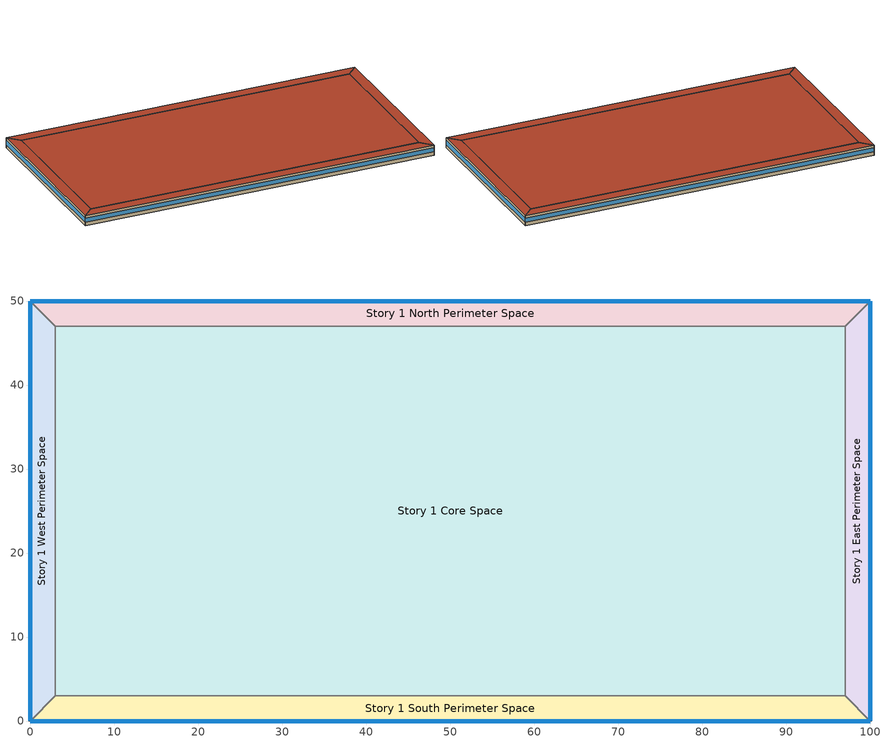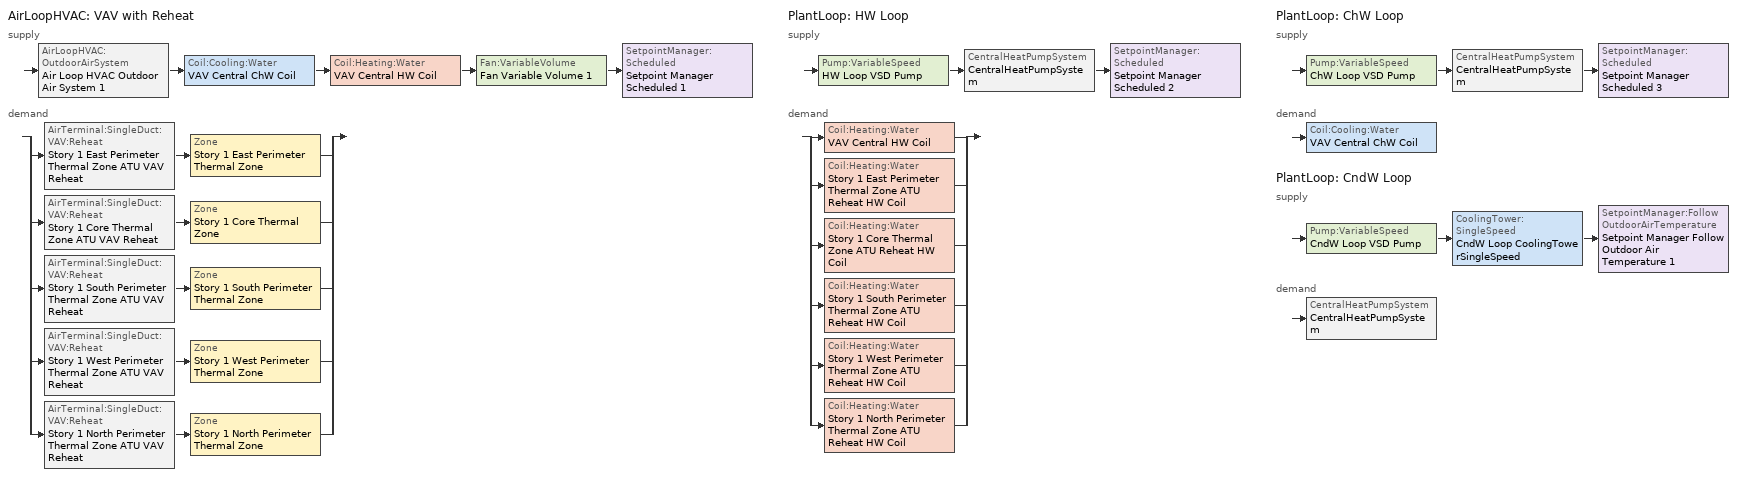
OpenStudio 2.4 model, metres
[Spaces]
Story 1 West Perimeter Space
 floor ground: 0,0 0,50 3,47 3,3 z0
 wall outside: 0,50 0,0 z0:3
 wall to Story 1 North Perimeter Space: 3,47 0,50 z0:3
 wall to Story 1 Core Space: 3,3 3,47 z0:3
 wall to Story 1 South Perimeter Space: 0,0 3,3 z0:3
 window: 0,49.97 0,0.03 z1:2.2
 roof outside: 3,3 3,47 0,50 0,0 z3
Story 1 North Perimeter Space
 floor ground: 0,50 100,50 97,47 3,47 z0
 wall outside: 100,50 0,50 z0:3
 wall to Story 1 East Perimeter Space: 97,47 100,50 z0:3
 wall to Story 1 Core Space: 3,47 97,47 z0:3
 window: 99.97,50 0.03,50 z1:2.2
 roof outside: 3,47 97,47 100,50 0,50 z3
Story 1 East Perimeter Space
 floor ground: 100,50 100,0 97,3 97,47 z0
 wall outside: 100,0 100,50 z0:3
 wall to Story 1 South Perimeter Space: 97,3 100,0 z0:3
 wall to Story 1 Core Space: 97,47 97,3 z0:3
 window: 100,0.03 100,49.97 z1:2.2
 roof outside: 97,47 97,3 100,0 100,50 z3
Story 1 South Perimeter Space
 floor ground: 100,0 0,0 3,3 97,3 z0
 wall outside: 0,0 100,0 z0:3
 wall to Story 1 Core Space: 97,3 3,3 z0:3
 window: 0.03,0 99.97,0 z1:2.2
 roof outside: 97,3 3,3 0,0 100,0 z3
Story 1 Core Space
 floor ground: 3,3 3,47 97,47 97,3 z0
 roof outside: 97,3 97,47 3,47 3,3 z3
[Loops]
AirLoopHVAC 'VAV with Reheat'
 supply: AirLoopHVAC:OutdoorAirSystem 'Air Loop HVAC Outdoor Air System 1' > Coil:Cooling:Water 'VAV Central ChW Coil' > Coil:Heating:Water 'VAV Central HW Coil' > Fan:VariableVolume 'Fan Variable Volume 1' > SetpointManager:Scheduled 'Setpoint Manager Scheduled 1'
 demand: split
  | AirTerminal:SingleDuct:VAV:Reheat 'Story 1 East Perimeter Thermal Zone ATU VAV Reheat' > Zone 'Story 1 East Perimeter Thermal Zone'
  | AirTerminal:SingleDuct:VAV:Reheat 'Story 1 Core Thermal Zone ATU VAV Reheat' > Zone 'Story 1 Core Thermal Zone'
  | AirTerminal:SingleDuct:VAV:Reheat 'Story 1 South Perimeter Thermal Zone ATU VAV Reheat' > Zone 'Story 1 South Perimeter Thermal Zone'
  | AirTerminal:SingleDuct:VAV:Reheat 'Story 1 West Perimeter Thermal Zone ATU VAV Reheat' > Zone 'Story 1 West Perimeter Thermal Zone'
  | AirTerminal:SingleDuct:VAV:Reheat 'Story 1 North Perimeter Thermal Zone ATU VAV Reheat' > Zone 'Story 1 North Perimeter Thermal Zone'
PlantLoop 'HW Loop'
 supply: Pump:VariableSpeed 'HW Loop VSD Pump' > CentralHeatPumpSystem 'CentralHeatPumpSystem' > SetpointManager:Scheduled 'Setpoint Manager Scheduled 2'
 demand: split
  | Coil:Heating:Water 'VAV Central HW Coil'
  | Coil:Heating:Water 'Story 1 East Perimeter Thermal Zone ATU Reheat HW Coil'
  | Coil:Heating:Water 'Story 1 Core Thermal Zone ATU Reheat HW Coil'
  | Coil:Heating:Water 'Story 1 South Perimeter Thermal Zone ATU Reheat HW Coil'
  | Coil:Heating:Water 'Story 1 West Perimeter Thermal Zone ATU Reheat HW Coil'
  | Coil:Heating:Water 'Story 1 North Perimeter Thermal Zone ATU Reheat HW Coil'
PlantLoop 'ChW Loop'
 supply: Pump:VariableSpeed 'ChW Loop VSD Pump' > CentralHeatPumpSystem 'CentralHeatPumpSystem' > SetpointManager:Scheduled 'Setpoint Manager Scheduled 3'
 demand: Coil:Cooling:Water 'VAV Central ChW Coil'
PlantLoop 'CndW Loop'
 supply: Pump:VariableSpeed 'CndW Loop VSD Pump' > CoolingTower:SingleSpeed 'CndW Loop CoolingTowerSingleSpeed' > SetpointManager:FollowOutdoorAirTemperature 'Setpoint Manager Follow Outdoor Air Temperature 1'
 demand: CentralHeatPumpSystem 'CentralHeatPumpSystem'
[Building]
Building 1: Space Type=Baseline Model Space Type; Default Construction Set=ASHRAE_189.1-2009_ClimateZone 4-5 (mdoff)_ConstSet
[SizingPeriod:DesignDay] Barometric Pressure {Pa}=98934; Sky Clearness=0; Rain Indicator=0; Snow Indicator=0; Day of Month=21; Daylight Saving Time Indicator=0; Humidity Indicating Type=Wetbulb; Dry-Bulb Temperature Range Modifier Type=DefaultMultipliers
Name | Maximum Dry-Bulb Temperature {C} | Daily Dry-Bulb Temperature Range {deltaC} | Humidity Indicating Conditions at Maximum Dry-Bulb | Wind Speed {m/s} | Wind Direction {deg} | Month | Day Type | Solar Model Indicator | ASHRAE Taub | ASHRAE Taud
Chicago Ohare Intl Ap Ann Htg 99.6% Condns DB | -20 | 0 | -20 | 4.9 | 270 | 1 | WinterDesignDay | ASHRAEClearSky
Chicago Ohare Intl Ap Ann Clg .4% Condns DB=>MWB | 33.3 | 10.5 | 23.7 | 5.2 | 230 | 7 | SummerDesignDay | ASHRAETau | 0.455 | 2.05
[DefaultConstructionSet]
ASHRAE_189.1-2009_ClimateZone 4-5 (mdoff)_ConstSet: Default Exterior Surface Constructions=ASHRAE_189.1-2009_ClimateZone 4-5 (mdoff)_Exterior_DefSurfCons; Default Interior Surface Constructions=000_Interior_DefSurfCons; Default Ground Contact Surface Constructions=000_Ground_DefSurfCons; Default Exterior SubSurface Constructions=ASHRAE_189.1-2009_ClimateZone 4-5 (mdoff)_Exterior_DefSubCons; Default Interior SubSurface Constructions=000_Interior_DefSubCons; Interior Partition Construction=000_Interior Partition
[DefaultSurfaceConstructions]
Name | Floor Construction | Wall Construction | Roof Ceiling Construction
ASHRAE_189.1-2009_ClimateZone 4-5 (mdoff)_Exterior_DefSurfCons | 000_ExtSlabCarpet_4in_ClimateZone 1-8 | ASHRAE_189.1-2009_ExtWall_SteelFrame_ClimateZone 4-8 | ASHRAE_189.1-2009_ExtRoof_IEAD_ClimateZone 2-5
000_Interior_DefSurfCons | 000_Interior Floor | 000_Interior Wall | 000_Interior Ceiling
000_Ground_DefSurfCons | 000_ExtSlabCarpet_4in_ClimateZone 1-8 | 000_ExtSlabCarpet_4in_ClimateZone 1-8 | 000_ExtSlabCarpet_4in_ClimateZone 1-8
[DefaultSubSurfaceConstructions] Glass Door Construction=000_Exterior Window; Skylight Construction=000_Exterior Window; Tubular Daylight Dome Construction=000_Interior Window; Tubular Daylight Diffuser Construction=000_Interior Window
Name | Fixed Window Construction | Operable Window Construction | Door Construction
ASHRAE_189.1-2009_ClimateZone 4-5 (mdoff)_Exterior_DefSubCons | ASHRAE_189.1-2009_ExtWindow_ClimateZone 4-5 | ASHRAE_189.1-2009_ExtWindow_ClimateZone 4-5 | 000_Exterior Door
000_Interior_DefSubCons | 000_Interior Window | 000_Interior Window | 000_Interior Door
[Construction]
000_Interior Partition; 000_Interior Door: 000_G05 25mm wood
000_ExtSlabCarpet_4in_ClimateZone 1-8: MAT-CC05 4 HW CONCRETE, CP02 CARPET PAD
ASHRAE_189.1-2009_ExtWall_SteelFrame_ClimateZone 4-8: MAT-SHEATH, Wall Insulation [39], 1/2IN Gypsum
ASHRAE_189.1-2009_ExtRoof_IEAD_ClimateZone 2-5: Roof Membrane, Roof Insulation [21], Metal Decking
000_Interior Floor: 000_F16 Acoustic tile, 000_F05 Ceiling air space resistance, 000_M11 100mm lightweight concrete
000_Interior Wall: 000_G01a 19mm gypsum board, 000_F04 Wall air space resistance, 000_G01a 19mm gypsum board
000_Interior Ceiling: 000_M11 100mm lightweight concrete, 000_F05 Ceiling air space resistance, 000_F16 Acoustic tile
ASHRAE_189.1-2009_ExtWindow_ClimateZone 4-5: Theoretical Glass [207]
000_Exterior Door: 000_F08 Metal surface, 000_I01 25mm insulation board
000_Exterior Window: 000_Clear 3mm, 000_Air 13mm, 000_Clear 3mm
000_Interior Window: 000_Clear 3mm
[Material]
Name | Roughness | Thickness | Conductivity | Density | Specific Heat | Thermal Absorptance | Solar Absorptance | Visible Absorptance
000_G05 25mm wood | MediumSmooth | 0.0254 | 0.15 | 608 | 1630
MAT-CC05 4 HW CONCRETE | Rough | 0.1016 | 1.311 | 2240 | 836.8 | 0.9 | 0.7 | 0.7
Wall Insulation [39] | MediumRough | 0.1184 | 0.045 | 265 | 836.8 | 0.9 | 0.7 | 0.7
1/2IN Gypsum | Smooth | 0.0127 | 0.16 | 784.9 | 830 | 0.9 | 0.92 | 0.92
Roof Membrane | VeryRough | 0.0095 | 0.16 | 1121.29 | 1460 | 0.9 | 0.7 | 0.7
Roof Insulation [21] | MediumRough | 0.2105 | 0.049 | 265 | 836.8 | 0.9 | 0.7 | 0.7
Metal Decking | MediumSmooth | 0.0015 | 45.006 | 7680 | 418.4 | 0.9 | 0.7 | 0.3
000_F16 Acoustic tile | MediumSmooth | 0.0191 | 0.06 | 368 | 590
000_M11 100mm lightweight concrete | MediumRough | 0.1016 | 0.53 | 1280 | 840
000_G01a 19mm gypsum board | MediumSmooth | 0.019 | 0.16 | 800 | 1090
000_F08 Metal surface | Smooth | 0.0008 | 45.28 | 7824 | 500
000_I01 25mm insulation board | MediumRough | 0.0254 | 0.03 | 43 | 1210
[Material:NoMass] Thermal Absorptance=0.9; Solar Absorptance=0.7
Name | Roughness | Thermal Resistance | Visible Absorptance
CP02 CARPET PAD | VeryRough | 0.2165 | 0.8
MAT-SHEATH | Rough | 0.3626 | 0.7
[Material:AirGap]
Name | Thermal Resistance
000_F05 Ceiling air space resistance | 0.18
000_F04 Wall air space resistance | 0.15
[WindowMaterial:Glazing] Optical Data Type=SpectralAverage; Thickness=0.003; Infrared Transmittance at Normal Incidence=0
Name | Solar Transmittance at Normal Incidence | Front Side Solar Reflectance at Normal Incidence | Back Side Solar Reflectance at Normal Incidence | Visible Transmittance at Normal Incidence | Front Side Visible Reflectance at Normal Incidence | Back Side Visible Reflectance at Normal Incidence | Front Side Infrared Hemispherical Emissivity | Back Side Infrared Hemispherical Emissivity | Conductivity | Dirt Correction Factor for Solar and Visible Transmittance | Solar Diffusing
Theoretical Glass [207] | 0.3311 | 0.6189 | 0.6189 | 0.44 | 0.51 | 0.51 | 0.9 | 0.9 | 0.0133 | 1 | No
000_Clear 3mm | 0.837 | 0.075 | 0.075 | 0.898 | 0.081 | 0.081 | 0.84 | 0.84 | 0.9
[WindowMaterial:Gas]
000_Air 13mm: Gas Type=Air; Thickness=0.0127
[BuildingStory]
Story 1: Nominal Z Coordinate {m}=0; Nominal Floor to Floor Height {m}=3
[Space] Building Story=Story 1
Name | Thermal Zone
Story 1 West Perimeter Space | Story 1 West Perimeter Thermal Zone
Story 1 North Perimeter Space | Story 1 North Perimeter Thermal Zone
Story 1 East Perimeter Space | Story 1 East Perimeter Thermal Zone
Story 1 South Perimeter Space | Story 1 South Perimeter Thermal Zone
Story 1 Core Space | Story 1 Core Thermal Zone
[ThermalZone] Use Ideal Air Loads=No
Name | Thermostat
Story 1 Core Thermal Zone | Story 1 Core Thermal Zone ThermostatSetpointDualSetpoint
Story 1 West Perimeter Thermal Zone | Story 1 West Perimeter Thermal Zone ThermostatSetpointDualSetpoint
Story 1 North Perimeter Thermal Zone | Story 1 North Perimeter Thermal Zone ThermostatSetpointDualSetpoint
Story 1 South Perimeter Thermal Zone | Story 1 South Perimeter Thermal Zone ThermostatSetpointDualSetpoint
Story 1 East Perimeter Thermal Zone | Story 1 East Perimeter Thermal Zone ThermostatSetpointDualSetpoint
[Sizing:Zone] Zone Cooling Design Supply Air Temperature Input Method=SupplyAirTemperature; Zone Cooling Design Supply Air Temperature {C}=14; Zone Cooling Design Supply Air Temperature Difference {deltaC}=11.11; Zone Heating Design Supply Air Temperature Input Method=SupplyAirTemperature; Zone Heating Design Supply Air Temperature {C}=40; Zone Heating Design Supply Air Temperature Difference {deltaC}=11.11; Zone Cooling Design Supply Air Humidity Ratio {kg-H2O/kg-air}=0.0085; Zone Heating Design Supply Air Humidity Ratio {kg-H2O/kg-air}=0.008; Cooling Design Air Flow Method=DesignDay; Heating Design Air Flow Method=DesignDay; Account for Dedicated Outdoor Air System=No; Dedicated Outdoor Air System Control Strategy=NeutralSupplyAir; Dedicated Outdoor Air Low Setpoint Temperature for Design {C}=autosize; Dedicated Outdoor Air High Setpoint Temperature for Design {C}=autosize
Story 1 Core Thermal Zone; Story 1 West Perimeter Thermal Zone; Story 1 North Perimeter Thermal Zone; Story 1 South Perimeter Thermal Zone; Story 1 East Perimeter Thermal Zone
[Zone equipment]
Story 1 Core Thermal Zone: Story 1 Core Thermal Zone ATU VAV Reheat
Story 1 West Perimeter Thermal Zone: Story 1 West Perimeter Thermal Zone ATU VAV Reheat
Story 1 North Perimeter Thermal Zone: Story 1 North Perimeter Thermal Zone ATU VAV Reheat
Story 1 South Perimeter Thermal Zone: Story 1 South Perimeter Thermal Zone ATU VAV Reheat
Story 1 East Perimeter Thermal Zone: Story 1 East Perimeter Thermal Zone ATU VAV Reheat
[AirLoopHVAC]
VAV with Reheat: Availability Schedule=Always On Discrete; Design Supply Air Flow Rate {m3/s}=AutoSize
[Sizing:System]
VAV with Reheat: Type of Load to Size On=Sensible; Design Outdoor Air Flow Rate {m3/s}=Autosize; Minimum System Air Flow Ratio=0.3; Preheat Design Temperature {C}=7; Preheat Design Humidity Ratio {kg-H2O/kg-Air}=0.008; Precool Design Temperature {C}=12.8; Precool Design Humidity Ratio {kg-H2O/kg-Air}=0.008; Central Cooling Design Supply Air Temperature {C}=12.8; Central Heating Design Supply Air Temperature {C}=12.8; Sizing Option=NonCoincident; 100% Outdoor Air in Cooling=Yes; 100% Outdoor Air in Heating=Yes; Central Cooling Design Supply Air Humidity Ratio {kg-H2O/kg-Air}=0.0085; Central Heating Design Supply Air Humidity Ratio {kg-H2O/kg-Air}=0.008; Cooling Design Air Flow Method=DesignDay; Cooling Design Air Flow Rate {m3/s}=0; Heating Design Air Flow Method=DesignDay; Heating Design Air Flow Rate {m3/s}=0; System Outdoor Air Method=ZoneSum; Zone Maximum Outdoor Air Fraction=1; Cooling Supply Air Flow Rate Per Floor Area {m3/s-m2}=0.00996765; Cooling Fraction of Autosized Cooling Supply Air Flow Rate=1; Cooling Supply Air Flow Rate Per Unit Cooling Capacity {m3/s-W}=3.94755e-05; Heating Supply Air Flow Rate Per Floor Area {m3/s-m2}=0.00996765; Heating Fraction of Autosized Heating Supply Air Flow Rate=1; Heating Fraction of Autosized Cooling Supply Air Flow Rate=1; Heating Supply Air Flow Rate Per Unit Heating Capacity {m3/s-W}=3.15882e-05; Cooling Design Capacity Method=CoolingDesignCapacity; Cooling Design Capacity {W}=autosize; Cooling Design Capacity Per Floor Area {W/m2}=234.7; Fraction of Autosized Cooling Design Capacity=1; Heating Design Capacity Method=HeatingDesignCapacity; Heating Design Capacity {W}=autosize; Heating Design Capacity Per Floor Area {W/m2}=157; Fraction of Autosized Heating Design Capacity=1; Central Cooling Capacity Control Method=OnOff
[Fan:VariableVolume]
Fan Variable Volume 1: Availability Schedule=Always On Discrete; Fan Efficiency=0.6045; Pressure Rise {Pa}=500; Maximum Flow Rate {m3/s}=Autosize; Fan Power Minimum Flow Rate Input Method=FixedFlowRate; Fan Power Minimum Flow Fraction=0; Fan Power Minimum Air Flow Rate {m3/s}=0; Motor Efficiency=0.93; Motor In Airstream Fraction=1; Fan Power Coefficient 1=0.0407599; Fan Power Coefficient 2=0.088045; Fan Power Coefficient 3=-0.0729261; Fan Power Coefficient 4=0.94374; Fan Power Coefficient 5=0
[Coil:Heating:Water] Availability Schedule=Always On Discrete
VAV Central HW Coil; Story 1 East Perimeter Thermal Zone ATU Reheat HW Coil; Story 1 Core Thermal Zone ATU Reheat HW Coil; Story 1 South Perimeter Thermal Zone ATU Reheat HW Coil; Story 1 West Perimeter Thermal Zone ATU Reheat HW Coil; Story 1 North Perimeter Thermal Zone ATU Reheat HW Coil
[Coil:Cooling:Water]
VAV Central ChW Coil: Availability Schedule=Always On Discrete
[SetpointManager:Scheduled] Control Variable=Temperature
Name | Schedule | Setpoint Node or NodeList
Setpoint Manager Scheduled 1 | Deck_Temperature | Fan Variable Volume 1 Outlet Node
Setpoint Manager Scheduled 2 | Hot_Water_Temperature | HW Loop Supply Outlet Node
Setpoint Manager Scheduled 3 | Chilled_Water_Temperature | ChW Loop Supply Outlet Node
[Controller:OutdoorAir]
Controller Outdoor Air 1: Minimum Outdoor Air Flow Rate {m3/s}=0; Maximum Outdoor Air Flow Rate {m3/s}=Autosize; Economizer Control Type=NoEconomizer; Economizer Control Action Type=ModulateFlow; Economizer Maximum Limit Dry-Bulb Temperature {C}=28; Economizer Maximum Limit Enthalpy {J/kg}=64000; Economizer Minimum Limit Dry-Bulb Temperature {C}=-100; Lockout Type=NoLockout; Minimum Limit Type=FixedMinimum; Controller Mechanical Ventilation=Controller Mechanical Ventilation 1; High Humidity Control=No; Heat Recovery Bypass Control Type=BypassWhenWithinEconomizerLimits
[Controller:MechanicalVentilation]
Controller Mechanical Ventilation 1: Availability Schedule=Always On Discrete; System Outdoor Air Method=ZoneSum
[AirLoopHVAC:OutdoorAirSystem]
Air Loop HVAC Outdoor Air System 1: Controller=Controller Outdoor Air 1
[PlantLoop] Glycol Concentration=0; Plant Loop Volume {m3}=Autocalculate; Load Distribution Scheme=Optimal
Name | Fluid Type
HW Loop | Water
ChW Loop; CndW Loop
[Sizing:Plant] Sizing Option=NonCoincident; Zone Timesteps in Averaging Window=1; Coincident Sizing Factor Mode=None
Name | Loop Type | Design Loop Exit Temperature {C} | Loop Design Temperature Difference {deltaC}
HW Loop | Heating | 82 | 11
ChW Loop | Cooling | 7.22 | 6.67
CndW Loop | Condenser | 29.4 | 5.6
[Pump:VariableSpeed] Pump Control Type=Intermittent; Skin Loss Radiative Fraction=0.5; Design Power Sizing Method=PowerPerFlowPerPressure; Design Electric Power per Unit Flow Rate {W/(m3/s)}=348701.1; Design Shaft Power per Unit Flow Rate per Unit Head {W-s/m3-Pa}=1.28205; Design Minimum Flow Rate Fraction=0
HW Loop VSD Pump; ChW Loop VSD Pump; CndW Loop VSD Pump
[Controller:WaterCoil] Minimum Actuated Flow {m3/s}=0
Name | Water Coil | Action
Controller Water Coil 1 | VAV Central HW Coil | Normal
Controller Water Coil 2 | VAV Central ChW Coil | Reverse
[AirTerminal:SingleDuct:VAV:Reheat] Availability Schedule=Always On Discrete; Maximum Air Flow Rate {m3/s}=AutoSize; Zone Minimum Air Flow Input Method=Constant; Constant Minimum Air Flow Fraction=0.3; Fixed Minimum Air Flow Rate {m3/s}=0; Maximum Hot Water or Steam Flow Rate {m3/s}=AutoSize; Minimum Hot Water or Steam Flow Rate {m3/s}=0; Convergence Tolerance=0.001; Damper Heating Action=Normal; Maximum Flow per Zone Floor Area During Reheat {m3/s-m2}=AutoSize; Maximum Flow Fraction During Reheat=AutoSize; Maximum Reheat Air Temperature {C}=35; Control For Outdoor Air=No
Name | Reheat Coil
Story 1 East Perimeter Thermal Zone ATU VAV Reheat | Story 1 East Perimeter Thermal Zone ATU Reheat HW Coil
Story 1 Core Thermal Zone ATU VAV Reheat | Story 1 Core Thermal Zone ATU Reheat HW Coil
Story 1 South Perimeter Thermal Zone ATU VAV Reheat | Story 1 South Perimeter Thermal Zone ATU Reheat HW Coil
Story 1 West Perimeter Thermal Zone ATU VAV Reheat | Story 1 West Perimeter Thermal Zone ATU Reheat HW Coil
Story 1 North Perimeter Thermal Zone ATU VAV Reheat | Story 1 North Perimeter Thermal Zone ATU Reheat HW Coil
[CoolingTower:SingleSpeed]
CndW Loop CoolingTowerSingleSpeed: Design Water Flow Rate {m3/s}=autosize; Design Air Flow Rate {m3/s}=autosize; Fan Power at Design Air Flow Rate {W}=autosize; U-Factor Times Area Value at Design Air Flow Rate {W/K}=autosize; Air Flow Rate in Free Convection Regime {m3/s}=autosize; U-Factor Times Area Value at Free Convection Air Flow Rate {W/K}=autosize; Performance Input Method=UFactorTimesAreaAndDesignWaterFlowRate; Free Convection Capacity {W}=0; Basin Heater Capacity {W/K}=0; Evaporation Loss Mode=LossFactor; Evaporation Loss Factor {percent/K}=0.2; Drift Loss Percent {percent}=0.008; Blowdown Calculation Mode=ConcentrationRatio; Blowdown Concentration Ratio=3; Capacity Control=FanCycling; Number of Cells=1; Cell Control=MinimalCell; Cell Minimum  Water Flow Rate Fraction=0.33; Cell Maximum Water Flow Rate Fraction=2.5; Sizing Factor=1; Free Convection Air Flow Rate Sizing Factor=0.1; Free Convection U-Factor Times Area Value Sizing Factor=0.1; Heat Rejection Capacity and Nominal Capacity Sizing Ratio=1.25; Free Convection Nominal Capacity Sizing Factor=0.1; Design Inlet Air Dry-Bulb Temperature {C}=35; Design Inlet Air Wet-Bulb Temperature {C}=25.6; Design Approach Temperature {deltaC}=autosize; Design Range Temperature {deltaC}=autosize
[SetpointManager:FollowOutdoorAirTemperature]
Setpoint Manager Follow Outdoor Air Temperature 1: Control Variable=Temperature; Reference Temperature Type=OutdoorAirWetBulb; Offset Temperature Difference {deltaC}=1.5; Maximum Setpoint Temperature {C}=80; Minimum Setpoint Temperature {C}=6; Setpoint Node or NodeList=CndW Loop Supply Outlet Node
[ThermostatSetpoint:DualSetpoint] Heating Setpoint Temperature Schedule=Heating Sch; Cooling Setpoint Temperature Schedule=Cooling Sch
Story 1 East Perimeter Thermal Zone ThermostatSetpointDualSetpoint; Story 1 Core Thermal Zone ThermostatSetpointDualSetpoint; Story 1 South Perimeter Thermal Zone ThermostatSetpointDualSetpoint; Story 1 West Perimeter Thermal Zone ThermostatSetpointDualSetpoint; Story 1 North Perimeter Thermal Zone ThermostatSetpointDualSetpoint
[SpaceType]
Baseline Model Space Type: Default Schedule Set=Baseline Model Schedule Set; Design Specification Outdoor Air Object=Baseline Model OA
[DefaultScheduleSet]
Baseline Model Schedule Set: Number of People Schedule=Baseline Model People Lights and Equipment Schedule; People Activity Level Schedule=Baseline Model People Activity Schedule; Lighting Schedule=Baseline Model People Lights and Equipment Schedule; Electric Equipment Schedule=Baseline Model People Lights and Equipment Schedule; Infiltration Schedule=Baseline Model Infiltration Schedule
[DesignSpecification:OutdoorAir]
Baseline Model OA: Outdoor Air Method=Sum; Outdoor Air Flow per Person {m3/s-person}=0.00943895
[SpaceInfiltration:DesignFlowRate]
Baseline Model Infiltration: Space or SpaceType=Baseline Model Space Type; Design Flow Rate Calculation Method=Flow/ExteriorArea; Flow per Exterior Surface Area {m3/s-m2}=0.0003048
[People:Definition]
Baseline Model People Definition: Number of People Calculation Method=People/Area; People per Space Floor Area {person/m2}=0.0538196; Fraction Radiant=0.3
[People]
Baseline Model People: People Definition=Baseline Model People Definition; Space or SpaceType=Baseline Model Space Type; Multiplier=1
[Lights:Definition]
Baseline Model Lights Definition: Design Level Calculation Method=Watts/Area; Watts per Space Floor Area {W/m2}=10.7639
[Lights]
Baseline Model Lights: Lights Definition=Baseline Model Lights Definition; Space or SpaceType=Baseline Model Space Type; Fraction Replaceable=1
[ElectricEquipment:Definition]
Baseline Model Electric Equipment Definition: Design Level Calculation Method=Watts/Area; Watts per Space Floor Area {W/m2}=10.7639
[ElectricEquipment]
Baseline Model Electric Equipment: Electric Equipment Definition=Baseline Model Electric Equipment Definition; Space or SpaceType=Baseline Model Space Type
[CentralHeatPumpSystem]
CentralHeatPumpSystem: Control Method=SmartMixing; Ancillary Power {W}=0
[CentralHeatPumpSystem:Module] Chiller Heater Modules Control Schedule=Always On Discrete
Name | Chiller Heater Modules Performance Component | Number of Chiller Heater Modules
Central Heat Pump System Module 1 | Chiller Heater Performance Electric EIR 1 | 1
Central Heat Pump System Module 2 | Chiller Heater Performance Electric EIR 2 | 2
[ChillerHeaterPerformance:Electric:EIR] Reference Cooling Mode Evaporator Capacity {W}=600000; Reference Cooling Mode COP {W/W}=1.5; Reference Cooling Mode Leaving Chilled Water Temperature {C}=6.67; Reference Cooling Mode Entering Condenser Fluid Temperature {C}=29.4; Reference Cooling Mode Leaving Condenser Water Temperature {C}=35; Reference Heating Mode Cooling Capacity Ratio=0.74; Reference Heating Mode Cooling Power Input Ratio=1.38; Reference Heating Mode Leaving Chilled Water Temperature {C}=6.67; Reference Heating Mode Leaving Condenser Water Temperature {C}=60; Reference Heating Mode Entering Condenser Fluid Temperature {C}=29.44; Heating Mode Entering Chilled Water Temperature Low Limit {C}=5; Chilled Water Flow Mode Type=VariableFlow; Design Chilled Water Flow Rate {m3/s}=autosize; Design Condenser Water Flow Rate {m3/s}=autosize; Design Hot Water Flow Rate {m3/s}=0.0003525; Compressor Motor Efficiency=1; Condenser Type=WaterCooled; Cooling Mode Temperature Curve Condenser Water Independent Variable=EnteringCondenser; Cooling Mode Cooling Capacity Optimum Part Load Ratio=1; Heating Mode Temperature Curve Condenser Water Independent Variable=LeavingCondenser; Heating Mode Cooling Capacity Optimum Part Load Ratio=1; Sizing Factor=1
Name | Cooling Mode Cooling Capacity Function of Temperature Curve | Cooling Mode Electric Input to Cooling Output Ratio Function of Temperature Curve | Cooling Mode Electric Input to Cooling Output Ratio Function of Part Load Ratio Curve | Heating Mode Cooling Capacity Function of Temperature Curve | Heating Mode Electric Input to Cooling Output Ratio Function of Temperature Curve | Heating Mode Electric Input to Cooling Output Ratio Function of Part Load Ratio Curve
Chiller Heater Performance Electric EIR 1 | Curve Biquadratic 3 | Curve Biquadratic 4 | Curve Bicubic 1 | Curve Biquadratic 5 | Curve Biquadratic 6 | Curve Bicubic 2
Chiller Heater Performance Electric EIR 2 | Curve Biquadratic 7 | Curve Biquadratic 8 | Curve Bicubic 3 | Curve Biquadratic 9 | Curve Biquadratic 10 | Curve Bicubic 4
[Schedule:Constant]
Always On Discrete: Value=1
[Schedule:Ruleset]
Name | Default Day Schedule | Summer Design Day Schedule | Winter Design Day Schedule
Deck_Temperature | Deck_Temperature_Default | Deck_Temperature_Summer_Design_Day | Deck_Temperature_Winter_Design_Day
Hot_Water_Temperature | Hot_Water_Temperature_Default | Hot_Water_Temperature_Summer_Design_Day | Hot_Water_Temperature_Winter_Design_Day
Chilled_Water_Temperature | Chilled_Water_Temperature_Default | Chilled_Water_Temperature_Summer_Design_Day | Chilled_Water_Temperature_Winter_Design_Day
Cooling Sch | Cooling Sch Default
Heating Sch | Heating Sch Default
Baseline Model Infiltration Schedule | Baseline Model Infiltration Schedule Schedule All Days | Baseline Model Infiltration Schedule Summer Design Day | Baseline Model Infiltration Schedule Winter Design Day
Baseline Model People Lights and Equipment Schedule | Baseline Model People Lights and Equipment Schedule Schedule Week Day | Baseline Model People Lights and Equipment Schedule Summer Design Day | Baseline Model People Lights and Equipment Schedule Winter Design Day
Baseline Model People Activity Schedule | Baseline Model People Activity Schedule Default
[Schedule:Day]
Deck_Temperature_Default; Deck_Temperature_Summer_Design_Day; Deck_Temperature_Winter_Design_Day: 24, 0, 12.8
Hot_Water_Temperature_Default; Hot_Water_Temperature_Summer_Design_Day; Hot_Water_Temperature_Winter_Design_Day: 24, 0, 67
Chilled_Water_Temperature_Default; Chilled_Water_Temperature_Summer_Design_Day; Chilled_Water_Temperature_Winter_Design_Day: 24, 0, 6.7
Cooling Sch Default: 24, 0, 28
Heating Sch Default: 24, 0, 24
Baseline Model Infiltration Schedule Schedule All Days: 6, 0, 1, 22, 0, 0.25, 24, 0, 1
Baseline Model Infiltration Schedule Winter Design Day; Baseline Model Infiltration Schedule Summer Design Day; Baseline Model People Lights and Equipment Schedule Summer Design Day: 24, 0, 1
Baseline Model People Lights and Equipment Schedule Schedule Week Day: 6, 0, 0, 7, 0, 0.1, 8, 0, 0.2, 12, 0, 0.95, 13, 0, 0.5, 17, 0, 0.95, 18, 0, 0.7, 20, 0, 0.4, 22, 0, 0.1, 24, 0, 0.05
Baseline Model People Lights and Equipment Schedule Winter Design Day; Baseline Model People Lights and Equipment Schedule Schedule Sunday: 24, 0, 0
Baseline Model People Lights and Equipment Schedule Saturday: 6, 0, 0, 8, 0, 0.1, 14, 0, 0.5, 17, 0, 0.1, 24, 0, 0
Baseline Model People Activity Schedule Default: 24, 0, 120
[Curve:Biquadratic] Minimum Value of x=4.44; Input Unit Type for X=Temperature; Input Unit Type for Y=Temperature; Output Unit Type=Dimensionless
Name | Coefficient1 Constant | Coefficient2 x | Coefficient3 x**2 | Coefficient4 y | Coefficient5 y**2 | Coefficient6 x*y | Maximum Value of x | Minimum Value of y | Maximum Value of y
Curve Biquadratic 3; Curve Biquadratic 7 | 0.950829 | 0.0341933 | 0.000266642 | -0.0017334 | -0.000176242 | -3.69198e-05 | 12.78 | 12.78 | 29.44
Curve Biquadratic 4; Curve Biquadratic 8 | 0.736243 | 0.0213649 | 0.000363891 | -0.00428495 | 0.000338982 | -0.00036324 | 12.78 | 12.78 | 29.44
Curve Biquadratic 5; Curve Biquadratic 9 | 0.941527 | 0.0552743 | 0.000357356 | 0.00125839 | -6.42055e-05 | -0.000535099 | 15.56 | 25 | 57.22
Curve Biquadratic 6; Curve Biquadratic 10 | 0.228625 | 0.0249871 | -1.26711e-05 | 0.00932718 | 5.89204e-05 | -0.000326851 | 15.56 | 25 | 57.22
[Schedule:Rule] Schedule Ruleset=Baseline Model People Lights and Equipment Schedule
Name | Rule Order | Day Schedule | Apply Saturday | Apply Sunday
Baseline Model People Lights and Equipment Schedule Saturday Rule | 1 | Baseline Model People Lights and Equipment Schedule Saturday | Yes
Baseline Model People Lights and Equipment Schedule Sunday Rule | 0 | Baseline Model People Lights and Equipment Schedule Schedule Sunday |  | Yes
[Curve:Bicubic] Coefficient1 Constant=0; Coefficient4 y=0; Coefficient5 y**2=0; Coefficient6 x*y=0; Coefficient8 y**3=0; Coefficient9 x**2*y=0; Coefficient10 x*y**2=0; Maximum Value of x=1; Minimum Value of y=0; Maximum Value of y=1
Name | Coefficient2 x | Coefficient3 x**2 | Coefficient7 x**3 | Minimum Value of x
Curve Bicubic 1; Curve Bicubic 3 | 1.22895 | -0.751383 | 0.517396 | 0.2
Curve Bicubic 2; Curve Bicubic 4 | 1.12853 | -0.0264962 | -0.103811 | 0.3
